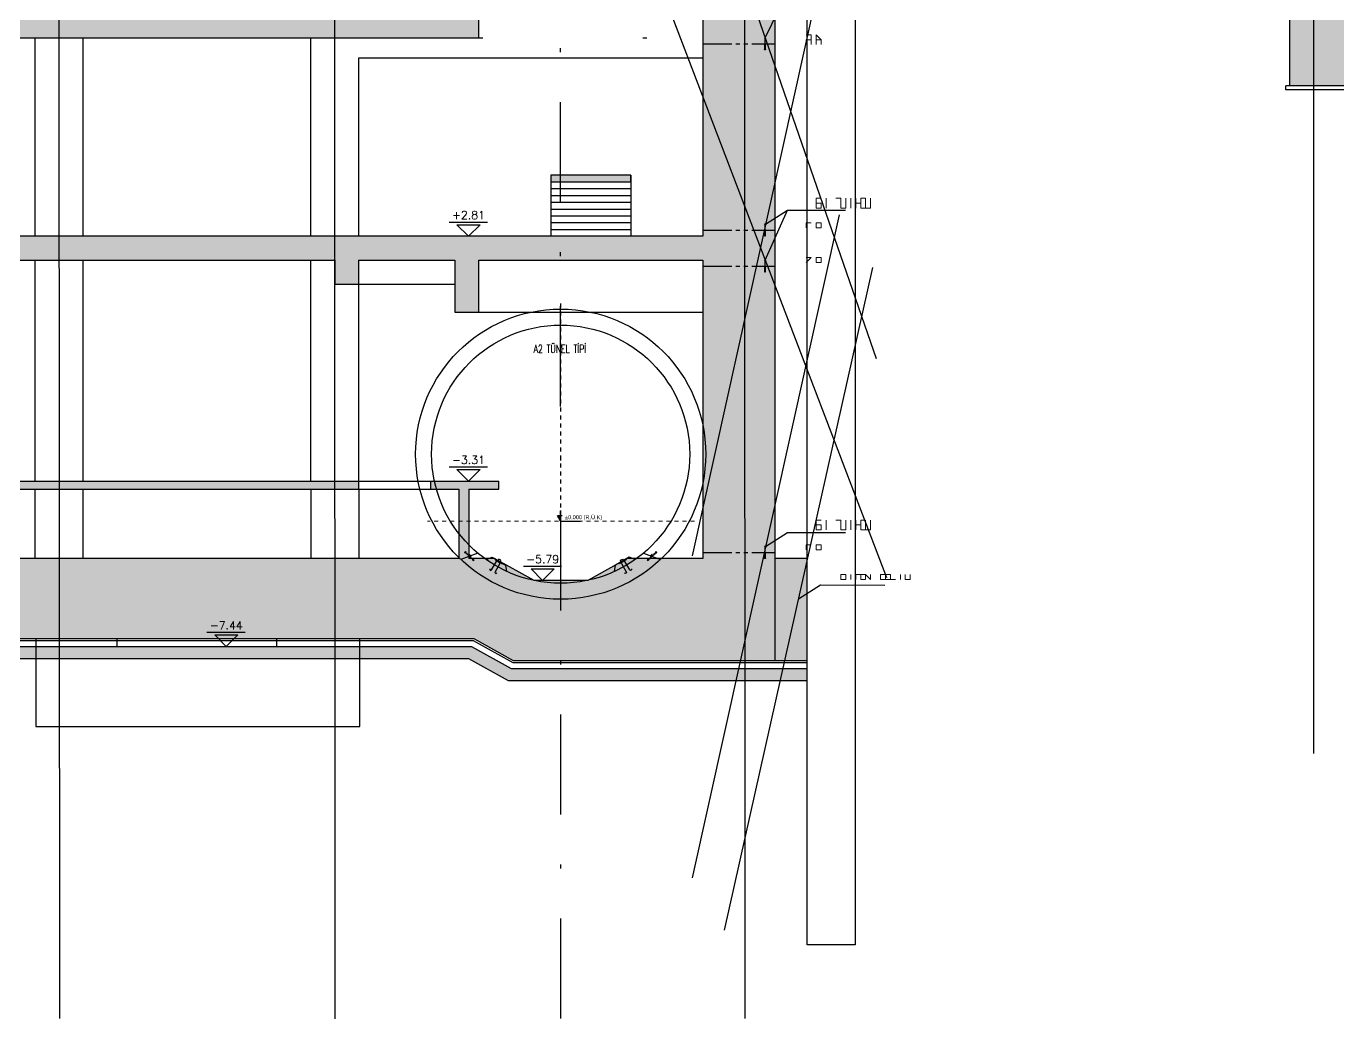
# Model space of a CAD drawing. Header units: inches. Extents: x 400392 to 401495, y 4543971 to 4544133.
# Drawn here: x 400685.77 to 400718.55, y 4543986.89 to 4544011.69 of the extents above; entities that cross this region are included whole.
import ezdxf
from ezdxf.enums import TextEntityAlignment as Align

# ---------------------------------------------------------------- set-up
doc = ezdxf.new("R2010")
doc.units = ezdxf.units.IN
doc.header["$MEASUREMENT"] = 0
for name, pattern in [('ACAD_ISO05W100', [33, 24, -3, 0, -3, 0, -3]), ('AKS', [3, 2.5, -0.25, 0, -0.25]), ('CONTINU', [0]), ('DASHDOT', [1, 0.5, -0.25, 0, -0.25]), ('DASHDOT2', [0.5, 0.25, -0.125, 0, -0.125]), ('Dot', [4, 0, -4]), ('HIDDEN2', [4.7625, 3.175, -1.5875])]:
    doc.linetypes.add(name, pattern=pattern)
for name, color, linetype in [('aks prota', 2, 'AKS'), ('AXIS', 8, 'DASHDOT2'), ('görünüş prota', 4, 'Continuous'), ('inşaat derzi prota', 11, 'Continuous'), ('KALIP', 1, 'Continuous'), ('kesit prota', 1, 'Continuous'), ('kesit tarama prota', 252, 'Continuous'), ('KOT', 7, 'Continuous'), ('kot prota', 4, 'Continuous'), ('LINE V2', 7, 'Continuous'), ('not prota', 2, 'Continuous'), ('not çizgisi prota', 4, 'Continuous'), ('OLCU', 5, 'Continuous'), ('PRT-AL-TUNEL_EKSENI', 14, 'DASHDOT2'), ('PRT-CST-rc_level', 6, 'Continuous'), ('PRT-CST-rc_levermark', 4, 'Continuous'), ('st_s_su tutucu', 2, 'Continuous'), ('st_s_ölçü', 4, 'Continuous'), ('WATER STOP_B', 5, 'Continuous')]:
    doc.layers.add(name, color=color, linetype=linetype)
doc.layers.add('PRT-Geo-Axis', color=12, linetype='DASHDOT', lineweight=18)
doc.layers.add('PRT-KD-kazik', color=172, linetype='Continuous', lineweight=25)
doc.styles.add('OLCU', font='romanstw.shx')
doc.styles.add('SIMPLXTW', font='simplxtw.shx', dxfattribs={"width": 0.6, "height": 125})
doc.styles.add('TEXT250', font='romanstw.shx', dxfattribs={"width": 0.8, "height": 25})
doc.styles.add('TUNNELCONSULT', font='Arial.ttf')
doc.dimstyles.new('1-50', dxfattribs={"dimtxt": 10, "dimasz": 4, "dimexe": 4, "dimexo": 8, "dimgap": 4, "dimtad": 1, "dimdec": 1, "dimrnd": 0.05, "dimzin": 9, "dimdsep": 46, "dimtxsty": 'OLCU', "dimblk1": 'OBLIQUE', "dimblk2": 'OBLIQUE', "dimsah": 1, "dimcen": 2, "dimdle": 4, "dimclrd": 4, "dimclre": 4, "dimclrt": 3, "dimadec": 1, "dimazin": 0, "dimtfac": 1, "dimtdec": 1, "dimtix": 1, "dimtmove": 2, "dimatfit": 3, "dimldrblk": 'OBLIQUE', "dimfxl": 1, "dimtvp": 1, "dimtolj": 1, "dimtzin": 1, "dimarcsym": 0})

# ---------------------------------------------------------------- blocks, each defined once
blk = doc.blocks.new('KOTK5')
at = {"layer": 'PRT-CST-rc_levermark'}
blk.add_line((217, 160), (-213, 160), dxfattribs=at)
blk.add_lwpolyline([(130, 130), (-130, 130), (0, 0)], close=True, dxfattribs=at)
at = {"layer": 'PRT-CST-rc_level', "style": 'OLCU'}
blk.add_attdef('000.00', text='', height=90, dxfattribs=at).set_placement((0, 193), align=Align.CENTER)
blk = doc.blocks.new('_Oblique')
at = {"layer": 'st_s_ölçü', "lineweight": -2}
blk.add_line((-0.5, -0.5), (0.5, 0.5), dxfattribs=at)
blk = doc.blocks.new('D')
at = {"layer": 'st_s_su tutucu', "linetype": 'CONTINU', "ltscale": 0.2}
for p, q in [((-39987.8, 52508.2), (-39992.6, 52508.2)), ((-39992.6, 52508.2), (-39992.6, 52507.4)), ((-39992.6, 52507.4), (-39990.6, 52506.1)), ((-39992.6, 52449), (-39990.6, 52450.3)), ((-39992.6, 52448.2), (-39992.6, 52449)), ((-39987.8, 52448.2), (-39992.6, 52448.2)), ((-39990.6, 52478.7), (-39991.9, 52478.7)), ((-39991.9, 52478.7), (-39991.9, 52477.7)), ((-39991.9, 52477.7), (-39990.6, 52477.7)), ((-39990.6, 52498.5), (-39991.5, 52498.5)), ((-39991.5, 52498.5), (-39991.5, 52497.9)), ((-39991.5, 52497.9), (-39990.6, 52497.9)), ((-39990.6, 52488.5), (-39991.5, 52488.5)), ((-39991.5, 52488.5), (-39991.5, 52487.9)), ((-39991.5, 52487.9), (-39990.6, 52487.9)), ((-39991.5, 52467.9), (-39991.5, 52468.5)), ((-39991.5, 52468.5), (-39990.6, 52468.5)), ((-39990.6, 52467.9), (-39991.5, 52467.9)), ((-39991.5, 52457.9), (-39991.5, 52458.5)), ((-39991.5, 52458.5), (-39990.6, 52458.5)), ((-39990.6, 52457.9), (-39991.5, 52457.9)), ((-39990.6, 52506.1), (-39990.6, 52498.5)), ((-39990.6, 52497.9), (-39990.6, 52488.5)), ((-39990.6, 52487.9), (-39990.6, 52478.7)), ((-39990.6, 52468.5), (-39990.6, 52477.7)), ((-39990.6, 52458.5), (-39990.6, 52467.9)), ((-39990.6, 52450.3), (-39990.6, 52457.9)), ((-39989.8, 52506.1), (-39987.8, 52507.4)), ((-39989.8, 52498.5), (-39989.8, 52506.1)), ((-39988.9, 52498.5), (-39989.8, 52498.5)), ((-39989.8, 52488.5), (-39989.8, 52497.9)), ((-39989.8, 52497.9), (-39988.9, 52497.9)), ((-39988.9, 52488.5), (-39989.8, 52488.5)), ((-39989.8, 52478.7), (-39989.8, 52487.9)), ((-39989.8, 52487.9), (-39988.9, 52487.9)), ((-39988.5, 52478.7), (-39989.8, 52478.7)), ((-39989.8, 52477.7), (-39988.5, 52477.7)), ((-39989.8, 52477.7), (-39989.8, 52468.5)), ((-39989.8, 52468.5), (-39988.9, 52468.5)), ((-39988.9, 52467.9), (-39989.8, 52467.9)), ((-39989.8, 52467.9), (-39989.8, 52458.5)), ((-39989.8, 52458.5), (-39988.9, 52458.5)), ((-39988.9, 52457.9), (-39989.8, 52457.9)), ((-39989.8, 52457.9), (-39989.8, 52450.3)), ((-39989.8, 52450.3), (-39987.8, 52449)), ((-39988.9, 52497.9), (-39988.9, 52498.5)), ((-39988.9, 52487.9), (-39988.9, 52488.5)), ((-39988.9, 52468.5), (-39988.9, 52467.9)), ((-39988.9, 52458.5), (-39988.9, 52457.9)), ((-39988.5, 52477.7), (-39988.5, 52478.7)), ((-39987.8, 52507.4), (-39987.8, 52508.2)), ((-39987.8, 52449), (-39987.8, 52448.2))]:
    blk.add_line(p, q, dxfattribs=at)
blk = doc.blocks.new('KESITKOT')
at = {"layer": 'KOT', "linetype": 'Continuous'}
h = blk.add_hatch(dxfattribs=at)
h.set_pattern_fill('ANSI31', color=5, scale=200, angle=45, style=0)
h.set_pattern_definition([(90, (63253.653, -35392.017), (25, 5e-15), [])])
h.paths.add_polyline_path([(-150, 260), (0, 260), (0, 0)])
at = {"layer": 'KOT', "color": 4, "linetype": 'Continuous'}
for p, q in [((75, 260), (-150, 260)), ((0, 0), (-150, 260)), ((0, 0), (0, 520)), ((0, 0), (1000, 0))]:
    blk.add_line(p, q, dxfattribs=at)
at = {"layer": 'KOT', "color": 7, "linetype": 'Continuous', "style": 'SIMPLXTW', "width": 0.7}
blk.add_attdef('%%P0.000', (216, 100), '', height=200, dxfattribs=at)
blk = doc.blocks.new('A$C05c5180b')
at = {"layer": 'AXIS', "color": 8, "linetype": 'DASHDOT', "ltscale": 3}
blk.add_line((909, 7722), (909, 60), dxfattribs=at)
at = {"layer": 'KALIP'}
for p, q in [((-1158, 1480), (-1585, 1325)), ((-955, 1324), (-806, 1383)), ((-806, 1383), (-459, 1183)), ((2624, 1383), (2278, 1183)), ((2774, 1324), (2624, 1383)), ((2977, 1480), (3404, 1325)), ((-435, 1024), (-459, 1183)), ((2254, 1024), (2278, 1183))]:
    blk.add_line(p, q, dxfattribs=at)
at = {"layer": 'KALIP', "elevation": 0}
for points in [[(-638, 1333), (-658, 1298), (-606, 1268), (-586, 1303)], [(2457, 1333), (2477, 1298), (2425, 1268), (2405, 1303)]]:
    blk.add_lwpolyline(points, close=True, dxfattribs=at)
at = {"layer": 'KALIP'}
for radius in [3625, 3225]:
    blk.add_circle((909, 3955), radius, dxfattribs=at)
at = {"layer": 'LINE V2', "color": 4, "elevation": 0}
for points in [[(-729, 1316), (-556, 1216), (-546, 1233), (-719, 1333)], [(2548, 1316), (2374, 1216), (2364, 1233), (2538, 1333)]]:
    blk.add_lwpolyline(points, close=True, dxfattribs=at)
for points in [[(-861, 1086, 1), (-818, 1061), (-696, 1274, -0.414214), (-668, 1281), (-616, 1251, -0.414214), (-609, 1224), (-731, 1011, 1), (-688, 986, -1)], [(2680, 1086, -1), (2637, 1061), (2514, 1274, 0.414214), (2487, 1281), (2435, 1251, 0.414214), (2428, 1224), (2550, 1011, -1), (2507, 986, 1)]]:
    blk.add_lwpolyline(points, format="xyb", dxfattribs=at)
at = {"layer": 'PRT-Geo-Axis', "linetype": 'DASHDOT', "ltscale": 3}
blk.add_line((4252, 2280), (-2415, 2280), dxfattribs=at)
at = {"layer": 'WATER STOP_B', "color": 3}
for points in [[(-1339, 1405, 0.57735), (-1339, 1408), (-1368, 1436, 0.57735), (-1371, 1435), (-1378, 1408, -0.57735), (-1381, 1407), (-1419, 1444), (-1424, 1439), (-1427, 1443), (-1422, 1447), (-1450, 1474), (-1454, 1469), (-1458, 1472), (-1453, 1477), (-1470, 1493), (-1488, 1490), (-1492, 1494), (-1467, 1520), (-1463, 1515), (-1466, 1498), (-1449, 1481), (-1444, 1486), (-1441, 1483), (-1445, 1478), (-1418, 1452), (-1414, 1457), (-1410, 1453), (-1415, 1448), (-1383, 1418, 0.57735), (-1380, 1419), (-1374, 1445, -0.57735), (-1370, 1446), (-1329, 1405, -0.57735), (-1330, 1402), (-1355, 1395, 0.57735), (-1356, 1392), (-1324, 1361), (-1320, 1366), (-1316, 1363), (-1321, 1358), (-1294, 1332), (-1289, 1337), (-1285, 1333), (-1290, 1328), (-1273, 1312), (-1255, 1316), (-1251, 1312), (-1276, 1286), (-1280, 1290), (-1277, 1308), (-1294, 1324), (-1299, 1319), (-1302, 1323), (-1298, 1327), (-1325, 1354), (-1330, 1349), (-1333, 1352), (-1328, 1357), (-1366, 1394, -0.57735), (-1366, 1397)], [(3158, 1405, -0.57735), (3157, 1408), (3186, 1436, -0.57735), (3190, 1435), (3196, 1408, 0.57735), (3200, 1407), (3238, 1444), (3242, 1439), (3246, 1443), (3241, 1447), (3268, 1474), (3273, 1469), (3277, 1472), (3272, 1477), (3289, 1493), (3307, 1490), (3311, 1494), (3286, 1520), (3282, 1515), (3285, 1498), (3268, 1481), (3263, 1486), (3260, 1483), (3264, 1478), (3237, 1452), (3232, 1457), (3229, 1453), (3234, 1448), (3202, 1418, -0.57735), (3199, 1419), (3193, 1445, 0.57735), (3189, 1446), (3148, 1405, 0.57735), (3148, 1402), (3174, 1395, -0.57735), (3174, 1392), (3143, 1361), (3138, 1366), (3135, 1363), (3140, 1358), (3112, 1332), (3108, 1337), (3104, 1333), (3109, 1328), (3092, 1312), (3074, 1316), (3070, 1312), (3095, 1286), (3099, 1290), (3096, 1308), (3113, 1324), (3118, 1319), (3121, 1323), (3117, 1327), (3144, 1354), (3148, 1349), (3152, 1352), (3147, 1357), (3185, 1394, 0.57735), (3184, 1397)]]:
    blk.add_lwpolyline(points, format="xyb", close=True, dxfattribs=at)
at = {"layer": 'OLCU'}
ref = blk.add_blockref('KESITKOT', (909, 2280), dxfattribs=dict(at, xscale=0.4999999999987873, yscale=0.4999999999987873, zscale=0.4999999999987873))
ref.add_attrib('%%P0.000', '%%P0.000 (R.Ü.K)', (1017, 2330), dxfattribs={"layer": 'KOT', "color": 1, "linetype": 'Continuous', "height": 100, "style": 'TUNNELCONSULT'})
at = {"layer": 'not prota', "style": 'TEXT250', "width": 0.7}
blk.add_text('A2 TÜNEL TİPİ', height=200, dxfattribs=at).set_placement((891, 6585), align=Align.MIDDLE_CENTER)

msp = doc.modelspace()

# ---------------------------------------------------------------- hatches: boundary and pattern name
at = {"layer": 'kesit tarama prota'}
h = msp.add_hatch(color=256, dxfattribs=at)
h.dxf.hatch_style = 1
h.paths.add_polyline_path([(400803.77, 4543998.393), (400779.504, 4543998.393), (400779.504, 4544000.123), (400825.269, 4544000.123), (400825.269, 4543998.393), (400805.11, 4543998.393), (400805.11, 4543995.843), (400838.71, 4543995.843), (400838.71, 4543998.393), (400838.71, 4544011.903), (400838.685, 4544011.903), (400838.685, 4544014.203), (400839.185, 4544014.203), (400839.185, 4544014.403), (400841.564, 4544014.403), (400841.564, 4544011.903), (400838.71, 4544011.903), (400838.71, 4544010.203), (400858.739, 4544010.203), (400859.948, 4544006.453), (400868.046, 4544006.453), (400868.046, 4544034.993), (400859.944, 4544034.993), (400859.944, 4544037.653), (400857.346, 4544037.653), (400857.346, 4544034.993), (400853.046, 4544034.993), (400853.046, 4544038.163), (400852.746, 4544038.163), (400852.746, 4544033.793), (400857.146, 4544033.793), (400857.146, 4544027.693), (400857.146, 4544027.193), (400857.146, 4544021.233), (400857.146, 4544020.733), (400857.146, 4544011.903), (400841.864, 4544011.903), (400841.864, 4544014.203), (400855.346, 4544014.203), (400855.346, 4544014.603), (400838.985, 4544014.603), (400838.985, 4544014.403), (400838.685, 4544014.403), (400838.685, 4544014.793), (400838.385, 4544014.793), (400838.385, 4544014.963), (400838.085, 4544014.963), (400838.085, 4544015.133), (400837.785, 4544015.133), (400837.785, 4544015.303), (400837.485, 4544015.303), (400837.485, 4544015.473), (400837.185, 4544015.473), (400837.185, 4544015.643), (400836.885, 4544015.643), (400836.885, 4544015.813), (400836.585, 4544015.813), (400836.585, 4544015.983), (400836.285, 4544015.983), (400836.285, 4544016.153), (400835.985, 4544016.153), (400835.985, 4544016.323), (400835.685, 4544016.323), (400835.685, 4544016.493), (400835.385, 4544016.493), (400835.385, 4544016.663), (400835.085, 4544016.663), (400835.085, 4544016.833), (400833.885, 4544016.833), (400833.885, 4544017.003), (400833.585, 4544017.003), (400833.585, 4544017.173), (400833.285, 4544017.173), (400833.285, 4544017.343), (400832.985, 4544017.343), (400832.985, 4544017.513), (400832.685, 4544017.513), (400832.685, 4544017.683), (400832.385, 4544017.683), (400832.385, 4544017.853), (400832.085, 4544017.853), (400832.085, 4544018.023), (400831.785, 4544018.023), (400831.785, 4544018.193), (400831.485, 4544018.193), (400831.485, 4544018.363), (400831.185, 4544018.363), (400831.185, 4544018.533), (400830.885, 4544018.533), (400830.885, 4544018.703), (400830.585, 4544018.703), (400830.585, 4544018.873), (400830.285, 4544018.873), (400830.285, 4544019.043), (400829.085, 4544019.043), (400829.085, 4544019.213), (400828.785, 4544019.213), (400828.785, 4544019.383), (400828.485, 4544019.383), (400828.485, 4544019.553), (400828.185, 4544019.553), (400828.185, 4544019.723), (400827.885, 4544019.723), (400827.885, 4544019.893), (400827.585, 4544019.893), (400827.585, 4544020.063), (400827.285, 4544020.063), (400827.285, 4544020.233), (400826.985, 4544020.233), (400826.985, 4544020.403), (400826.685, 4544020.403), (400826.685, 4544020.573), (400826.385, 4544020.573), (400826.385, 4544020.743), (400826.085, 4544020.743), (400826.085, 4544020.913), (400825.785, 4544020.913), (400825.785, 4544021.083), (400825.485, 4544021.083), (400825.485, 4544021.233), (400810.26, 4544021.233), (400810.26, 4544027.143), (400809.96, 4544027.143), (400809.96, 4544021.233), (400803.96, 4544021.233), (400803.96, 4544027.143), (400803.66, 4544027.143), (400803.66, 4544021.233), (400803.66, 4544021.133), (400803.41, 4544021.133), (400803.41, 4544021.233), (400788.151, 4544021.233), (400788.151, 4544020.733), (400822.934, 4544020.733), (400822.934, 4544019.233), (400827.256, 4544019.233), (400835.276, 4544014.603), (400790.451, 4544014.603), (400790.451, 4544014.203), (400835.764, 4544014.203), (400835.764, 4544011.903), (400814.981, 4544011.903), (400814.981, 4544014.153), (400814.681, 4544014.153), (400814.681, 4544011.903), (400797.681, 4544011.903), (400797.681, 4544014.153), (400797.381, 4544014.153), (400797.381, 4544011.903), (400790.551, 4544011.903), (400790.551, 4544010.903), (400835.648, 4544010.903), (400835.648, 4544006.443), (400790.551, 4544006.443), (400790.551, 4544004.943), (400788.451, 4544004.943), (400788.451, 4544006.443), (400771.139, 4544006.443), (400771.139, 4544006.243), (400770.839, 4544006.243), (400770.839, 4544006.633), (400770.549, 4544006.633), (400770.549, 4544006.803), (400770.259, 4544006.803), (400770.259, 4544006.973), (400769.969, 4544006.973), (400769.969, 4544007.143), (400769.679, 4544007.143), (400769.679, 4544007.313), (400769.389, 4544007.313), (400769.389, 4544007.483), (400769.099, 4544007.483), (400769.099, 4544007.653), (400768.809, 4544007.653), (400768.809, 4544007.823), (400768.519, 4544007.823), (400768.519, 4544007.993), (400768.229, 4544007.993), (400768.229, 4544008.163), (400767.939, 4544008.163), (400767.939, 4544008.333), (400767.649, 4544008.333), (400767.649, 4544008.503), (400767.359, 4544008.503), (400767.359, 4544008.673), (400767.069, 4544008.673), (400767.069, 4544008.843), (400766.779, 4544008.843), (400766.779, 4544009.013), (400766.489, 4544009.013), (400766.489, 4544009.183), (400764.999, 4544009.183), (400764.999, 4544009.353), (400764.709, 4544009.353), (400764.709, 4544009.523), (400764.419, 4544009.523), (400764.419, 4544009.693), (400764.129, 4544009.693), (400764.129, 4544009.863), (400763.839, 4544009.863), (400763.839, 4544010.033), (400763.549, 4544010.033), (400763.549, 4544010.203), (400763.259, 4544010.203), (400763.259, 4544010.373), (400762.969, 4544010.373), (400762.969, 4544010.543), (400762.679, 4544010.543), (400762.679, 4544010.713), (400762.389, 4544010.713), (400762.389, 4544010.883), (400762.099, 4544010.883), (400762.099, 4544011.053), (400761.809, 4544011.053), (400761.809, 4544011.223), (400761.519, 4544011.223), (400761.519, 4544011.393), (400761.229, 4544011.393), (400761.229, 4544011.563), (400760.939, 4544011.563), (400760.939, 4544011.733), (400760.649, 4544011.733), (400760.649, 4544011.903), (400759.159, 4544011.903), (400759.159, 4544012.073), (400758.869, 4544012.073), (400758.869, 4544012.243), (400758.579, 4544012.243), (400758.579, 4544012.413), (400758.289, 4544012.413), (400758.289, 4544012.583), (400757.999, 4544012.583), (400757.999, 4544012.753), (400757.709, 4544012.753), (400757.709, 4544012.923), (400757.419, 4544012.923), (400757.419, 4544013.093), (400757.129, 4544013.093), (400757.129, 4544013.263), (400756.839, 4544013.263), (400756.839, 4544013.433), (400756.549, 4544013.433), (400756.549, 4544013.603), (400756.259, 4544013.603), (400756.259, 4544013.773), (400755.969, 4544013.773), (400755.969, 4544013.943), (400755.679, 4544013.943), (400755.679, 4544014.113), (400755.389, 4544014.113), (400755.389, 4544014.283), (400755.099, 4544014.283), (400755.099, 4544014.453), (400754.809, 4544014.453), (400754.809, 4544014.603), (400728.246, 4544014.603), (400728.246, 4544020.733), (400735.796, 4544020.733), (400735.796, 4544021.233), (400728.246, 4544021.233), (400728.246, 4544027.193), (400764.706, 4544027.193), (400764.706, 4544027.693), (400728.246, 4544027.693), (400728.246, 4544033.793), (400746.553, 4544033.793), (400746.553, 4544036.373), (400746.253, 4544036.373), (400746.253, 4544034.993), (400728.046, 4544034.993), (400728.046, 4544035.523), (400725.446, 4544035.523), (400725.446, 4544034.993), (400717.346, 4544034.993), (400717.346, 4544010.203), (400729.136, 4544010.203), (400730.346, 4544006.453), (400737.096, 4544006.453), (400738.305, 4544010.203), (400754.097, 4544010.203), (400756.777, 4544004.843), (400766.065, 4544004.843), (400766.065, 4544006.443), (400764.999, 4544006.443), (400764.999, 4544008.983), (400766.145, 4544008.983), (400770.539, 4544006.407), (400770.539, 4544005.413), (400769.122, 4544005.413), (400769.122, 4544006.043), (400767.967, 4544006.043), (400767.967, 4544006.443), (400766.065, 4544006.443), (400766.065, 4544004.843), (400766.065, 4543998.393), (400766.065, 4543995.843), (400803.77, 4543995.843)])
h.paths.add_polyline_path([(400777.804, 4544000.323), (400777.804, 4544000.123), (400779.079, 4544000.123), (400779.079, 4543998.393), (400777.99, 4543998.393), (400776.307, 4543997.843), (400774.027, 4543997.843), (400772.344, 4543998.393), (400769.127, 4543998.393), (400769.127, 4544004.543), (400774.57, 4544004.543), (400774.57, 4544005.843), (400787.851, 4544005.843), (400787.851, 4544004.343), (400791.151, 4544004.343), (400791.151, 4544005.843), (400835.648, 4544005.843), (400835.648, 4543998.393), (400832.431, 4543998.393), (400830.748, 4543997.843), (400828.468, 4543997.843), (400826.785, 4543998.393), (400825.696, 4543998.393), (400825.696, 4544000.123), (400826.971, 4544000.123), (400826.971, 4544000.323)], flags=16)
h.paths.add_polyline_path([(400773.97, 4544004.943), (400770.839, 4544004.943), (400770.839, 4544006.043), (400771.339, 4544006.043), (400771.339, 4544006.243), (400773.97, 4544006.243)], flags=16)
h.paths.add_polyline_path([(400764.699, 4544006.443), (400758.477, 4544006.443), (400758.477, 4544011.303), (400758.477, 4544011.903), (400753.29, 4544011.903), (400753.29, 4544014.403), (400754.499, 4544014.403), (400758.477, 4544012.071), (400758.477, 4544011.903), (400758.477, 4544011.303), (400759.695, 4544011.303), (400764.699, 4544008.414)], flags=16)
h.paths.add_polyline_path([(400752.99, 4544011.903), (400735.696, 4544011.903), (400735.396, 4544011.903), (400735.396, 4544008.153), (400732.046, 4544008.153), (400732.046, 4544011.903), (400731.746, 4544011.903), (400728.246, 4544011.903), (400728.246, 4544014.203), (400752.99, 4544014.203)], flags=16)
h.paths.add_polyline_path([(400823.534, 4544019.733), (400823.534, 4544021.033), (400825.167, 4544021.033), (400827.39, 4544019.773), (400827.39, 4544019.733)], flags=16)
h.paths.add_polyline_path([(400829.085, 4544018.755), (400829.085, 4544018.843), (400829.932, 4544018.843), (400833.585, 4544016.773), (400833.585, 4544016.157)], flags=16)
h.paths.add_polyline_path([(400833.885, 4544015.983), (400833.885, 4544016.633), (400834.732, 4544016.633), (400838.385, 4544014.563), (400838.385, 4544011.903), (400836.264, 4544011.903), (400836.264, 4544014.61)], flags=16)
h.paths.add_polyline_path([(400727.646, 4544011.903), (400724.246, 4544011.903), (400724.246, 4544033.793), (400725.746, 4544033.793), (400725.746, 4544035.223), (400727.646, 4544035.223)], flags=16)
h.paths.add_polyline_path([(400723.746, 4544011.903), (400718.546, 4544011.903), (400718.546, 4544014.203), (400723.746, 4544014.203)], flags=16)
h.paths.add_polyline_path([(400723.746, 4544014.603), (400718.546, 4544014.603), (400718.546, 4544020.733), (400723.746, 4544020.733)], flags=16)
h.paths.add_polyline_path([(400723.746, 4544021.233), (400718.546, 4544021.233), (400718.546, 4544027.193), (400723.746, 4544027.193)], flags=16)
h.paths.add_polyline_path([(400723.746, 4544027.693), (400718.546, 4544027.693), (400718.546, 4544033.793), (400723.746, 4544033.793)], flags=16)
h.paths.add_polyline_path([(400857.748, 4544011.903), (400857.748, 4544037.453), (400859.644, 4544037.453), (400859.644, 4544033.793), (400861.148, 4544033.793), (400861.148, 4544011.903)], flags=16)
h.paths.add_polyline_path([(400861.648, 4544008.153), (400861.648, 4544014.203), (400866.846, 4544014.203), (400866.846, 4544011.903), (400866.846, 4544008.153)], flags=16)
h.paths.add_polyline_path([(400861.648, 4544014.603), (400861.648, 4544020.733), (400866.846, 4544020.733), (400866.846, 4544014.603)], flags=16)
h.paths.add_polyline_path([(400861.648, 4544021.233), (400861.648, 4544027.193), (400866.846, 4544027.193), (400866.846, 4544021.233)], flags=16)
h.paths.add_polyline_path([(400861.648, 4544027.693), (400861.648, 4544033.793), (400866.846, 4544033.793), (400866.846, 4544027.693)], flags=16)
h = msp.add_hatch(color=256, dxfattribs=at)
h.dxf.hatch_style = 1
h.paths.add_polyline_path([(400704.481, 4544034.993), (400660.395, 4544034.993), (400660.395, 4544033.793), (400702.981, 4544033.793), (400702.981, 4544011.903), (400702.681, 4544011.903), (400702.681, 4544006.443), (400685.031, 4544006.443), (400685.031, 4544005.843), (400693.48, 4544005.843), (400693.48, 4544005.243), (400694.081, 4544005.243), (400694.081, 4544005.843), (400696.481, 4544005.843), (400696.481, 4544004.543), (400697.081, 4544004.543), (400697.081, 4544005.843), (400702.681, 4544005.843), (400702.681, 4543998.393), (400700.789, 4543998.393), (400699.8, 4543997.843), (400698.46, 4543997.843), (400697.471, 4543998.393), (400696.83, 4543998.393), (400696.83, 4544000.123), (400697.581, 4544000.123), (400697.581, 4544000.323), (400695.881, 4544000.323), (400695.881, 4544000.123), (400696.58, 4544000.123), (400696.58, 4543998.393), (400685.555, 4543998.393), (400685.555, 4543996.393), (400696.952, 4543996.393), (400697.941, 4543995.843), (400700.319, 4543995.843), (400701.308, 4543995.843), (400704.481, 4543995.843)])
h = msp.add_hatch(color=256, dxfattribs=at)
h.dxf.hatch_style = 1
h.paths.add_polyline_path([(400697.081, 4544011.903), (400661.781, 4544011.903), (400661.781, 4543995.843), (400667.795, 4543995.843), (400668.79, 4543996.393), (400680.755, 4543996.393), (400680.755, 4543998.393), (400669.68, 4543998.393), (400669.68, 4544000.123), (400670.381, 4544000.123), (400670.381, 4544000.323), (400668.681, 4544000.323), (400668.681, 4544000.123), (400669.43, 4544000.123), (400669.43, 4543998.393), (400668.79, 4543998.393), (400667.795, 4543997.84), (400666.465, 4543997.84), (400665.471, 4543998.393), (400663.581, 4543998.393), (400663.581, 4544005.843), (400681.231, 4544005.843), (400681.231, 4544006.443), (400663.581, 4544006.443), (400663.581, 4544010.903), (400673.381, 4544010.903), (400673.381, 4544011.403), (400697.081, 4544011.403)])
h = msp.add_hatch(color=256, dxfattribs=at)
h.dxf.hatch_style = 1
h.paths.add_polyline_path([(400700.881, 4544007.973), (400698.881, 4544007.973), (400698.881, 4544007.803), (400700.881, 4544007.803)], flags=17)
h = msp.add_hatch(color=256, dxfattribs=at)
h.dxf.hatch_style = 1
h.paths.add_polyline_path([(400694.081, 4544000.323), (400672.181, 4544000.323), (400672.181, 4544000.123), (400694.081, 4544000.123)])
h = msp.add_hatch(color=256, dxfattribs=at)
h.dxf.hatch_style = 1
h.paths.add_polyline_path([(400705.281, 4543998.393), (400704.483, 4543998.393), (400704.483, 4543995.843), (400705.281, 4543995.843)])
h = msp.add_hatch(dxfattribs=at)
h.set_pattern_fill('AR-CONC', color=253, scale=0.001)
h.set_pattern_definition([(50, (401115.44459, 4543690.453), (0.18218467, -0.015939086), [0.01905, -0.20955]), (355, (401115.44459, 4543690.453), (-0.03524342, 0.191056845), [0.01524, -0.167640584]), (100.451445, (401115.45977, 4543690.45168), (0.146941247, 0.17511775), [0.01619001, -0.178090245]), (46.1842, (401115.44459, 4543690.5038), (0.27107904, -0.04204233), [0.028575, -0.314325]), (96.63556, (401115.46718, 4543690.5003), (0.23740413, 0.24742612), [0.02428502, -0.26713561]), (351.18415, (401115.4446, 4543690.5038), (0.23740413, 0.24742612), [0.02285997, -0.25145973]), (21, (401115.46999, 4543690.4911), (0.15161439, -0.1022652), [0.01905, -0.20955]), (326, (401115.46999, 4543690.4911), (0.06180203, 0.184187966), [0.01524, -0.16764]), (71.451445, (401115.48262, 4543690.48258), (0.21341642, 0.08192277), [0.01619001, -0.17808994]), (37.5, (401115.44459, 4543690.453005), (0.003088603, 0.084555039), [0, -0.165608, 0, -0.17018, 0, -0.168275]), (7.5, (401115.44459, 4543690.453005), (0.066819663, 0.100180575), [0, -0.097028, 0, -0.161798, 0, -0.064135]), (327.5, (401115.387945, 4543690.453005), (0.135590595, -0.005728744), [0, -0.0635, 0, -0.19812, 0, -0.26289]), (317.5, (401115.36255, 4543690.453), (0.148129181, 0.02542649), [0, -0.08255, 0, -0.131572, 0, -0.18669])])
h.paths.add_polyline_path([(400696.9, 4543996.193), (400668.842, 4543996.193), (400667.846, 4543995.64), (400666.413, 4543995.64), (400665.419, 4543995.643), (400660.981, 4543995.643), (400660.981, 4543995.343), (400665.341, 4543995.343), (400666.336, 4543995.34), (400667.924, 4543995.34), (400668.92, 4543995.893), (400696.822, 4543995.893), (400697.812, 4543995.343), (400700.448, 4543995.343), (400701.437, 4543995.343), (400705.281, 4543995.343), (400705.281, 4543995.643), (400701.36, 4543995.643), (400700.37, 4543995.643), (400697.889, 4543995.643)])

# ---------------------------------------------------------------- linework, layer by layer
at = {"layer": 'aks prota', "ltscale": 10}
for p, q in [((400686.605, 4543986.892), (400686.58, 4544041.347)), ((400703.739, 4543986.892), (400703.714, 4544041.347)), ((400717.946, 4543993.518), (400717.946, 4544041.346)), ((400693.489, 4543986.887), (400693.464, 4544041.342))]:
    msp.add_line(p, q, dxfattribs=at)
at = {"layer": 'görünüş prota'}
for p, q in [((400685.981, 4544011.403), (400685.981, 4544006.443)), ((400687.181, 4544011.403), (400687.181, 4544006.443)), ((400692.881, 4544006.443), (400692.881, 4544011.403)), ((400685.981, 4544005.843), (400685.981, 4544000.323)), ((400687.181, 4544005.843), (400687.181, 4544000.323)), ((400692.881, 4544000.323), (400692.881, 4544005.843)), ((400694.081, 4544000.323), (400694.081, 4544005.243)), ((400685.981, 4544000.123), (400685.981, 4543998.393)), ((400687.181, 4544000.123), (400687.181, 4543998.393)), ((400692.881, 4544000.123), (400692.881, 4543998.393)), ((400694.081, 4544000.123), (400694.081, 4543998.393))]:
    msp.add_line(p, q, dxfattribs=at)
at = {"layer": 'görünüş prota', "color": 4}
for p, q in [((400698.881, 4544007.973), (400698.881, 4544006.443)), ((400700.881, 4544007.973), (400700.881, 4544006.443))]:
    msp.add_line(p, q, dxfattribs=at)
at = {"layer": 'görünüş prota', "color": 4, "linetype": 'Dot'}
msp.add_lwpolyline([(400697.081, 4544011.403), (400702.681, 4544011.403)], dxfattribs=at)
at = {"layer": 'görünüş prota'}
for points in [[(400694.081, 4544006.443), (400694.081, 4544010.903), (400702.681, 4544010.903)], [(400717.346, 4544010.203), (400717.246, 4544010.203)], [(400762.684, 4544004.743), (400756.715, 4544004.743), (400754.035, 4544010.103), (400738.367, 4544010.103), (400737.158, 4544006.353), (400730.284, 4544006.353), (400729.074, 4544010.103), (400717.246, 4544010.103), (400717.246, 4544010.203)], [(400694.081, 4544005.243), (400696.481, 4544005.243)], [(400697.081, 4544004.543), (400702.681, 4544004.543)], [(400660.981, 4543995.793), (400665.458, 4543995.793), (400666.452, 4543995.79), (400667.808, 4543995.79), (400668.803, 4543996.343), (400696.939, 4543996.343), (400697.928, 4543995.793), (400700.332, 4543995.793), (400701.321, 4543995.793), (400705.281, 4543995.793)], [(400660.981, 4543995.643), (400665.419, 4543995.643), (400666.413, 4543995.64), (400667.846, 4543995.64), (400668.842, 4543996.193), (400696.9, 4543996.193), (400697.889, 4543995.643), (400700.37, 4543995.643), (400701.36, 4543995.643), (400705.281, 4543995.643)], [(400686.005, 4543996.391), (400686.005, 4543994.188), (400694.105, 4543994.19), (400694.105, 4543996.393)], [(400688.031, 4543996.393), (400688.031, 4543996.19), (400692.031, 4543996.19), (400692.031, 4543996.393)], [(400660.981, 4543995.343), (400665.341, 4543995.343), (400666.336, 4543995.34), (400667.924, 4543995.34), (400668.92, 4543995.893), (400696.822, 4543995.893), (400697.812, 4543995.343), (400700.448, 4543995.343), (400701.437, 4543995.343), (400705.281, 4543995.343), (400705.281, 4543995.793)]]:
    msp.add_lwpolyline(points, dxfattribs=at)
at = {"layer": 'görünüş prota', "color": 4}
for points in [[(400698.881, 4544007.633), (400700.881, 4544007.633)], [(400698.881, 4544007.463), (400700.881, 4544007.463)], [(400698.881, 4544007.293), (400700.881, 4544007.293)], [(400698.881, 4544007.123), (400700.881, 4544007.123)], [(400698.881, 4544006.953), (400700.881, 4544006.953)], [(400698.881, 4544006.783), (400700.881, 4544006.783)], [(400698.881, 4544006.613), (400700.881, 4544006.613)]]:
    msp.add_lwpolyline(points, dxfattribs=at)
at = {"layer": 'görünüş prota', "linetype": 'HIDDEN2'}
for points in [[(400694.081, 4544000.323), (400695.881, 4544000.323)], [(400694.081, 4544000.123), (400695.881, 4544000.123)]]:
    msp.add_lwpolyline(points, dxfattribs=at)
at = {"layer": 'inşaat derzi prota', "linetype": 'ACAD_ISO05W100', "ltscale": 0.03}
for points in [[(400702.681, 4544011.253), (400704.481, 4544011.253)], [(400702.681, 4544006.593), (400704.481, 4544006.593)], [(400702.681, 4544005.693), (400704.481, 4544005.693)], [(400702.681, 4543998.543), (400704.481, 4543998.543)]]:
    msp.add_lwpolyline(points, dxfattribs=at)
at = {"layer": 'kesit prota', "color": 1}
for p, q in [((400704.481, 4544034.993), (400704.481, 4543995.843)), ((400672.181, 4544000.323), (400694.081, 4544000.323)), ((400672.181, 4544000.123), (400694.081, 4544000.123)), ((400694.081, 4544000.123), (400694.081, 4544000.323)), ((400695.881, 4544000.323), (400697.581, 4544000.323)), ((400695.881, 4544000.123), (400695.881, 4544000.323)), ((400695.881, 4544000.123), (400696.58, 4544000.123)), ((400696.58, 4544000.123), (400696.58, 4543998.393)), ((400696.83, 4544000.123), (400697.581, 4544000.123)), ((400696.83, 4544000.123), (400696.83, 4543998.393)), ((400697.581, 4544000.123), (400697.581, 4544000.323))]:
    msp.add_line(p, q, dxfattribs=at)
at = {"layer": 'kesit prota'}
msp.add_lwpolyline([(400729.136, 4544010.203), (400717.346, 4544010.203), (400717.346, 4544034.993), (400725.446, 4544034.993)], dxfattribs=at)
at = {"layer": 'kesit prota', "color": 1}
for points in [[(400660.395, 4544033.793), (400702.981, 4544033.793), (400702.981, 4544011.903), (400702.681, 4544011.903), (400702.681, 4544006.443), (400685.031, 4544006.443), (400685.031, 4544005.843), (400693.47, 4544005.843)], [(400669.43, 4543998.393), (400668.79, 4543998.393), (400667.795, 4543997.84), (400666.465, 4543997.84), (400665.471, 4543998.393), (400663.581, 4543998.393), (400663.581, 4544005.843), (400681.231, 4544005.843), (400681.231, 4544006.443), (400663.581, 4544006.443), (400663.581, 4544010.903), (400673.381, 4544010.903), (400673.381, 4544011.403), (400697.081, 4544011.403), (400697.081, 4544011.903), (400661.781, 4544011.903), (400661.781, 4543995.843), (400667.795, 4543995.843), (400668.79, 4543996.393)], [(400693.48, 4544005.843), (400693.48, 4544005.243), (400694.081, 4544005.243), (400694.081, 4544005.843)], [(400694.07, 4544005.843), (400696.481, 4544005.843), (400696.481, 4544004.543), (400697.081, 4544004.543), (400697.081, 4544005.843), (400702.681, 4544005.843), (400702.681, 4543998.393), (400700.789, 4543998.393), (400699.8, 4543997.843), (400698.46, 4543997.843), (400697.471, 4543998.393), (400696.83, 4543998.393)], [(400696.58, 4543998.393), (400685.555, 4543998.393), (400685.555, 4543996.393), (400696.952, 4543996.393), (400697.941, 4543995.843), (400700.319, 4543995.843), (400701.308, 4543995.843), (400704.481, 4543995.843)], [(400704.481, 4543995.843), (400705.281, 4543995.843), (400705.281, 4543998.393), (400704.481, 4543998.393)]]:
    msp.add_lwpolyline(points, dxfattribs=at)
msp.add_lwpolyline([(400698.881, 4544007.973), (400698.881, 4544007.803), (400700.881, 4544007.803), (400700.881, 4544007.973)], close=True, dxfattribs=at)
at = {"layer": 'PRT-AL-TUNEL_EKSENI', "ltscale": 10}
msp.add_line((400699.131, 4543986.892), (400699.106, 4544041.347), dxfattribs=at)
at = {"layer": 'PRT-KD-kazik', "color": 3}
msp.add_lwpolyline([(400705.281, 4544033.033), (400706.481, 4544033.033), (400706.481, 4543988.733), (400705.281, 4543988.733)], close=True, dxfattribs=at)
at = {"layer": 'st_s_ölçü', "color": 6, "lineweight": 0}
for points in [[(400705.262, 4544011.479), (400705.386, 4544011.479), (400705.386, 4544011.355), (400705.262, 4544011.355)], [(400705.633, 4544007.395), (400705.51, 4544007.395), (400705.51, 4544007.271), (400705.633, 4544007.271), (400705.633, 4544007.147), (400705.51, 4544007.147), (400705.51, 4544007.271)], [(400706.005, 4544007.395), (400706.128, 4544007.395)], [(400706.128, 4544007.395), (400706.128, 4544007.147)], [(400706.128, 4544007.395), (400706.128, 4544007.271), (400706.128, 4544007.147), (400706.252, 4544007.147), (400706.252, 4544007.271), (400706.252, 4544007.395)], [(400706.376, 4544007.395), (400706.376, 4544007.147)], [(400706.5, 4544007.395), (400706.5, 4544007.271), (400706.5, 4544007.147), (400706.5, 4544007.271), (400706.623, 4544007.271), (400706.623, 4544007.395)], [(400706.747, 4544007.395), (400706.623, 4544007.395), (400706.623, 4544007.271), (400706.623, 4544007.147), (400706.747, 4544007.147), (400706.747, 4544007.271)], [(400706.747, 4544007.395), (400706.747, 4544007.271), (400706.747, 4544007.147), (400706.871, 4544007.147), (400706.871, 4544007.271), (400706.871, 4544007.395)], [(400705.262, 4544006.776), (400705.386, 4544006.776), (400705.262, 4544006.776), (400705.262, 4544006.652)], [(400705.262, 4544005.91), (400705.386, 4544005.91), (400705.262, 4544005.786)], [(400705.633, 4543999.35), (400705.51, 4543999.35), (400705.51, 4543999.227), (400705.633, 4543999.227), (400705.633, 4543999.103), (400705.51, 4543999.103), (400705.51, 4543999.227)], [(400706.005, 4543999.35), (400706.128, 4543999.35)], [(400706.128, 4543999.35), (400706.128, 4543999.103)], [(400706.128, 4543999.35), (400706.128, 4543999.227), (400706.128, 4543999.103), (400706.252, 4543999.103), (400706.252, 4543999.227), (400706.252, 4543999.35)], [(400706.376, 4543999.35), (400706.376, 4543999.103)], [(400706.5, 4543999.35), (400706.5, 4543999.227), (400706.5, 4543999.103), (400706.5, 4543999.227), (400706.623, 4543999.227), (400706.623, 4543999.35)], [(400706.747, 4543999.35), (400706.623, 4543999.35), (400706.623, 4543999.227), (400706.623, 4543999.103), (400706.747, 4543999.103), (400706.747, 4543999.227)], [(400706.747, 4543999.35), (400706.747, 4543999.227), (400706.747, 4543999.103), (400706.871, 4543999.103), (400706.871, 4543999.227), (400706.871, 4543999.35)], [(400705.262, 4543998.732), (400705.386, 4543998.732), (400705.262, 4543998.732), (400705.262, 4543998.608)], [(400706.128, 4543997.865), (400706.128, 4543997.989), (400706.252, 4543997.989), (400706.128, 4543997.989)], [(400706.252, 4543997.989), (400706.252, 4543997.865), (400706.128, 4543997.865)], [(400706.376, 4543997.865), (400706.376, 4543997.989)], [(400706.5, 4543997.989), (400706.5, 4543997.865)], [(400706.5, 4543997.989), (400706.623, 4543997.989)], [(400706.747, 4543997.865), (400706.747, 4543997.989), (400706.871, 4543997.865), (400706.871, 4543997.989)], [(400707.366, 4543997.989), (400707.366, 4543997.865), (400707.49, 4543997.865)], [(400707.614, 4543997.989), (400707.614, 4543997.865)], [(400707.737, 4543997.989), (400707.737, 4543997.865), (400707.861, 4543997.865), (400707.861, 4543997.989)]]:
    msp.add_lwpolyline(points, dxfattribs=at)
for points in [[(400705.262, 4544011.355), (400705.262, 4544011.231), (400705.262, 4544011.355)], [(400705.386, 4544011.355), (400705.386, 4544011.231), (400705.386, 4544011.355)], [(400705.51, 4544011.231), (400705.51, 4544011.479), (400705.633, 4544011.355), (400705.51, 4544011.355), (400705.51, 4544011.231)], [(400705.633, 4544011.355), (400705.633, 4544011.231), (400705.633, 4544011.355)], [(400705.757, 4544007.395), (400705.757, 4544007.271), (400705.757, 4544007.147), (400705.757, 4544007.271), (400705.757, 4544007.395)], [(400705.51, 4544006.652), (400705.51, 4544006.776), (400705.633, 4544006.776), (400705.633, 4544006.652), (400705.51, 4544006.652)], [(400705.51, 4544005.786), (400705.51, 4544005.91), (400705.633, 4544005.91), (400705.633, 4544005.786), (400705.51, 4544005.786)], [(400705.757, 4543999.35), (400705.757, 4543999.227), (400705.757, 4543999.103), (400705.757, 4543999.227), (400705.757, 4543999.35)], [(400705.51, 4543998.608), (400705.51, 4543998.732), (400705.633, 4543998.732), (400705.633, 4543998.608), (400705.51, 4543998.608)], [(400706.623, 4543997.989), (400706.623, 4543997.865), (400706.747, 4543997.865), (400706.747, 4543997.989), (400706.623, 4543997.989)], [(400707.118, 4543997.865), (400707.118, 4543997.989), (400707.242, 4543997.989), (400707.242, 4543997.865), (400707.118, 4543997.865)], [(400707.242, 4543997.989), (400707.242, 4543997.865), (400707.366, 4543997.865), (400707.366, 4543997.989), (400707.242, 4543997.989)]]:
    msp.add_lwpolyline(points, close=True, dxfattribs=at)

# ---------------------------------------------------------------- block references
at = {"layer": 'kesit prota', "xscale": 0.001, "yscale": 0.001, "zscale": 0.001}
msp.add_blockref('A$C05c5180b', (400698.215, 4543997.042), dxfattribs=at)
at = {"layer": 'kot prota', "linetype": 'CONTINU', "ltscale": 0.1}
ref = msp.add_blockref('KOTK5', (400696.82, 4544006.443), dxfattribs=dict(at, xscale=-0.002222222222222221, yscale=0.002222222222222222, zscale=0.002222222222222222, rotation=359.9999999998683))
ref.add_attrib('000.00', '+2.81', dxfattribs={"layer": 'PRT-CST-rc_level', "height": 0.2, "style": 'OLCU'}).set_placement((400696.82, 4544006.872), align=Align.CENTER)
ref = msp.add_blockref('KOTK5', (400696.82, 4544000.323), dxfattribs=dict(at, xscale=-0.002222222222222221, yscale=0.002222222222222222, zscale=0.002222222222222222, rotation=359.9999999998683))
ref.add_attrib('000.00', '-3.31', dxfattribs={"layer": 'PRT-CST-rc_level', "height": 0.2, "style": 'OLCU'}).set_placement((400696.82, 4544000.752), align=Align.CENTER)
ref = msp.add_blockref('KOTK5', (400698.674, 4543997.843), dxfattribs=dict(at, xscale=-0.002222222222222221, yscale=0.002222222222222222, zscale=0.002222222222222222, rotation=359.9999999998683))
ref.add_attrib('000.00', '-5.79', dxfattribs={"layer": 'PRT-CST-rc_level', "height": 0.2, "style": 'OLCU'}).set_placement((400698.674, 4543998.272), align=Align.CENTER)
ref = msp.add_blockref('KOTK5', (400690.767, 4543996.19), dxfattribs=dict(at, xscale=-0.002222222222222221, yscale=0.002222222222222222, zscale=0.002222222222222222, rotation=359.9999999998683))
ref.add_attrib('000.00', '-7.44', dxfattribs={"layer": 'PRT-CST-rc_level', "height": 0.2, "style": 'OLCU'}).set_placement((400690.767, 4543996.619), align=Align.CENTER)
at = {"layer": 'st_s_ölçü', "xscale": -0.004999999999999998, "yscale": 0.004999999999999999, "zscale": 0.004999999999999998, "rotation": 180}
for p in [(400904.182, 4544273.644), (400904.182, 4544268.984), (400904.182, 4544268.084), (400904.182, 4544260.934)]:
    msp.add_blockref('D', p, dxfattribs=at)

# ---------------------------------------------------------------- leaders
at = {"layer": 'not çizgisi prota'}
for points in [[(400704.236, 4544011.403), (400704.795, 4544012.553), (400706.233, 4544012.553)], [(400704.236, 4544005.843), (400704.795, 4544007.093), (400706.245, 4544007.093)], [(400704.244, 4544006.742), (400704.795, 4544007.093), (400706.245, 4544007.093)], [(400704.244, 4543998.692), (400704.795, 4543999.043), (400706.245, 4543999.043)], [(400705.065, 4543997.384), (400705.617, 4543997.734), (400707.229, 4543997.721)]]:
    msp.add_leader(points, dimstyle='1-50', override={"dimasz": 12, "dimgap": 4, "dimtad": 0}, dxfattribs=at)

doc.saveas('drawing.dxf')
